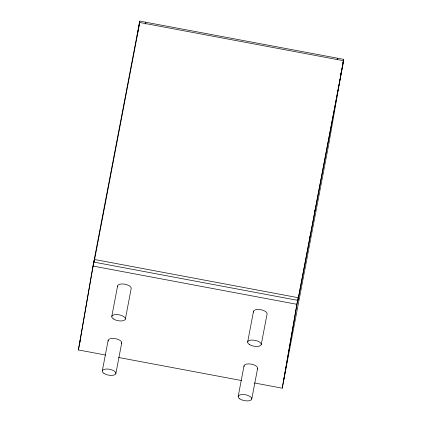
<?xml version="1.0" encoding="UTF-8"?>
<svg xmlns="http://www.w3.org/2000/svg" width="422" height="422" viewBox="0 0 422 422"><rect width="100%" height="100%" fill="white"/><g stroke="black" fill="none" stroke-linecap="round" stroke-linejoin="round"><path stroke-width="0.63" d="M105.579 355.039L78.397 349.938L92.998 266.06L139.729 21.1L343.561 59.344L343.334 60.636M79.452 344.426L94.053 260.548M94.101 262.141L94.56 259.493L298.391 297.742L297.932 300.39L94.101 262.141L139.772 22.498L343.603 60.742L297.932 300.39M137.145 35.939L137.372 34.651M137.593 33.359L139.729 21.1M139.307 25.146L139.772 22.498M254.408 382.965L282.228 388.182L297.879 298.792L283.283 382.67M342.21 67.087L328.96 143.222L282.228 388.182M342.437 65.8L342.659 64.508M342.886 63.216L343.107 61.928M78.397 349.938L80.808 337.31M81.425 334.071L81.673 332.779M145.495 24.086L145.843 22.25M111.777 316.495L117.617 285.873M102.298 370.943L108.137 340.322M125.366 319.043L131.205 288.426A6.916 2.986 10.8 0 0 124.031 284.064A6.916 2.986 10.8 0 0 117.717 286.68M115.886 373.491L121.726 342.87M247.661 341.994L253.501 311.373M238.182 396.437L244.027 365.821M261.25 344.542L267.089 313.921A6.916 2.986 10.8 0 0 259.92 309.563A6.916 2.986 10.8 0 0 253.601 312.174M251.77 398.99L257.615 368.369M337.199 59.491L337.442 58.199M298.127 297.499L298.375 296.207M309.484 237.961L309.732 236.668M314.548 211.427L314.796 210.135M340.718 74.23L340.965 72.937M342.817 63.231L343.561 59.344M298.391 297.742L343.603 60.742M92.998 266.06L296.83 304.304M118.519 357.466L241.463 380.533M244.122 366.623A6.916 2.986 10.8 0 1 251.333 364.149A6.916 2.986 10.8 0 1 257.251 369.086M108.238 341.129A6.916 2.986 10.8 0 1 115.443 338.655A6.916 2.986 10.8 0 1 121.362 343.587M249.291 344.447A6.916 2.986 10.8 0 0 260.886 345.259A6.916 2.986 10.8 0 0 253.195 340.095A6.916 2.986 10.8 0 0 249.291 344.447M239.812 398.896A6.916 2.986 10.8 0 0 251.406 399.708A6.916 2.986 10.8 0 0 243.716 394.544A6.916 2.986 10.8 0 0 239.812 398.896M103.923 373.396A6.916 2.986 10.8 0 0 115.522 374.208A6.916 2.986 10.8 0 0 107.826 369.044A6.916 2.986 10.8 0 0 103.923 373.396M113.402 318.948A6.916 2.986 10.8 0 0 125.002 319.76A6.916 2.986 10.8 0 0 117.305 314.596A6.916 2.986 10.8 0 0 113.402 318.948"/></g></svg>
